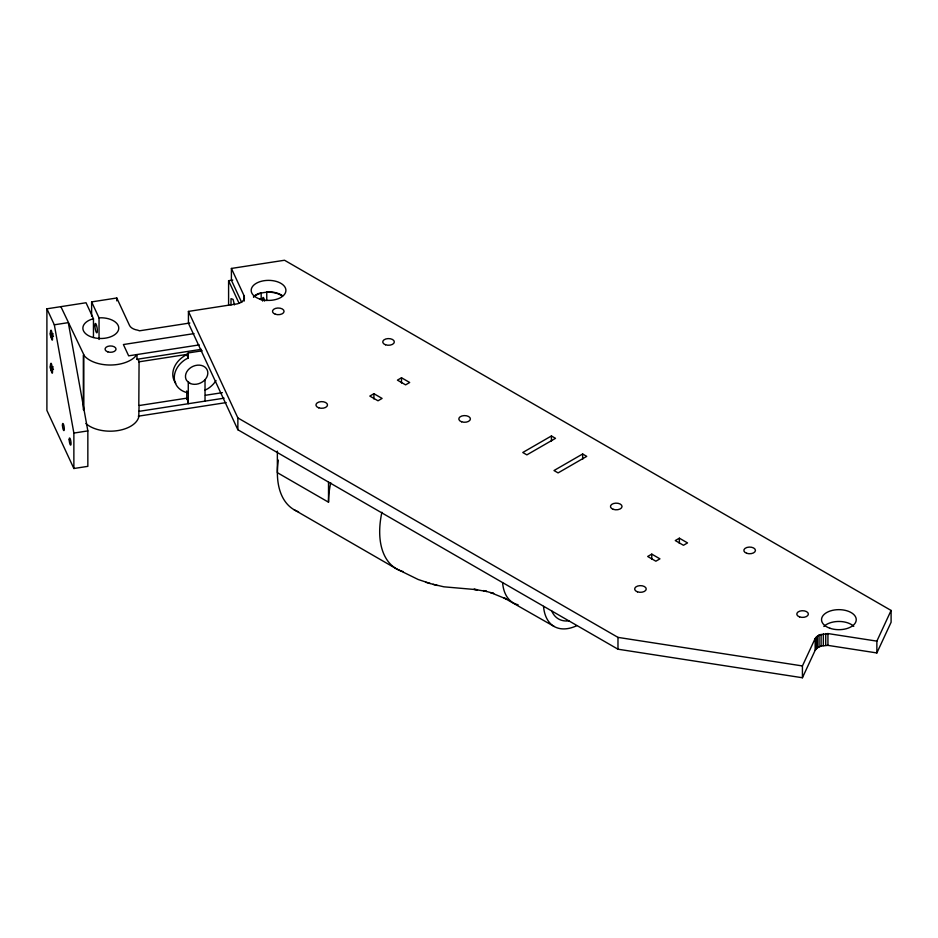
<?xml version="1.0" encoding="UTF-8"?>
<svg xmlns="http://www.w3.org/2000/svg" width="938" height="938" viewBox="0 0 938 938"><rect width="100%" height="100%" fill="white"/><g stroke="black" fill="none" stroke-linecap="round" stroke-linejoin="round"><path stroke-width="1.41" d="M138.812 405.38L139.07 361.447L138.754 360.239L136.971 359.289L136.971 354.552L134.451 357.413A28.937 16.708 0 0 1 108.656 364.999A28.937 16.708 0 0 1 84.397 355.901L60.876 306.644M85.909 423.577A28.937 16.708 0 0 0 116.195 430.823A28.937 16.708 0 0 0 138.754 417.093L139.07 405.544L187.213 398.099L188.268 403.703L188.268 381.872M231.405 268.444L244.138 295.88C245.838 300.148 240.855 303.056 237.349 303.842L188.432 311.416L188.432 323.235L237.865 429.745L617.978 649.202L802.424 677.752L802.424 665.945L815.157 638.508L819.062 635.038L827.937 633.56L876.866 641.135L891.1 610.45L284.519 260.248L231.405 268.444L231.405 280.263L241.711 302.47M802.424 677.752L815.157 650.315L817.35 647.841L821.09 646.094L827.937 645.379L876.866 652.942L891.1 622.269L891.1 610.45M205.023 379.714L205.035 401.112M138.812 361.857L186.768 354.435L188.268 352.934L202.245 350.777M373.91 393.702L369.818 396.071L378.002 400.796L382.094 398.427L373.91 393.702L373.91 398.955M401.511 377.768L397.419 380.136L405.603 384.861L409.695 382.493L401.511 377.768L401.511 383.021M551.427 435.959L522.771 452.503L526.863 454.871L555.519 438.327L551.427 435.959L551.427 441.212M582.65 453.992L553.995 470.536L558.087 472.904L586.742 456.36L582.65 453.992L582.65 459.245M651.769 554.124L647.677 556.48L655.861 561.205L659.953 558.849L651.769 554.124L651.769 559.376M679.37 538.189L675.266 540.558L683.462 545.283L687.554 542.914L679.37 538.189L679.37 543.442M186.768 354.435L183.977 356.206A23.145 18.256 -24.9 0 0 175.793 383.29M188.268 352.934L188.268 358.023L185.478 359.43A23.145 18.256 -24.9 0 0 174.292 377.533A23.145 18.256 -24.9 0 0 185.478 392.166L188.268 392.717M205.035 390.126L207.837 388.707A23.145 18.256 -24.9 0 0 216.021 380.523M46.9 308.813L54.322 324.794L68.298 322.637L87.844 430.905L87.844 466.35L73.868 468.508L46.9 410.41L46.9 308.813L86.038 302.751L93.46 318.744L91.045 319.459A17.939 10.353 0 0 0 89.52 336.191A17.939 10.353 0 0 0 117.567 331.853A17.939 10.353 0 0 0 101.75 317.794L99.041 317.876L91.619 301.895L116.781 298.003L129.514 325.427A11.573 6.683 0 0 0 137.698 330.164L139.504 330.809L189.851 323.012M228.591 305.155L228.591 280.697L232.788 280.052M50.242 333.975C51.297 319.354 54.779 353.345 50.242 333.975L53.044 333.541M50.429 335.382L53.22 334.948M50.699 336.754L53.489 336.32M194.002 333.611L123.406 344.539L128.647 355.842L199.243 344.903M50.242 367.051C51.297 352.43 54.779 386.421 50.242 367.051L53.044 366.629M50.429 368.458L53.22 368.024M50.699 369.83L53.489 369.396M136.971 359.289L201.389 349.323M205.399 395.285L222.388 392.659M138.847 411.372L224.112 398.169M138.296 416.191L226.187 402.59M73.868 468.508L73.868 433.063L87.844 430.905M188.432 311.416L237.865 417.926L617.978 637.383L802.424 665.945M433.028 584.304L443.873 586.813L477.512 589.744L473.866 589.322L486.681 591.479L483.527 590.588L493.728 593.449L490.668 592.593L506.766 599.183L504.069 597.928L554.17 626.478M294.145 509.768L396.469 568.838L418.172 579.496L430.249 583.518M425.887 582.31L437.296 585.5M330.739 482.73A81.031 46.783 -60 0 0 328.523 502.205L277.367 472.682L277.367 451.108M228.591 280.697L238.897 302.915M186.768 354.787L188.268 358.023M234.465 304.862L233.081 299.363L231.006 298.671L231.006 304.967M54.322 324.794L73.868 433.063M876.866 641.135L876.866 652.942M827.937 633.56L827.937 645.379M825.733 633.56L825.733 645.379M823.341 633.783L823.341 645.59M821.09 634.276L821.09 646.094M819.062 635.038L819.062 646.857M817.35 636.034L817.35 647.841M816.025 637.195L816.025 649.014M815.157 638.508L815.157 650.315M617.978 637.383L617.978 649.202M328.523 482.073L328.523 502.205M266.755 300.57L266.755 291.941L269.464 291.859A17.939 10.353 0 0 1 282.467 295.681M261.174 299.996L261.174 292.797L258.759 293.512A17.939 10.353 0 0 0 253.483 296.56M244.138 295.88L244.138 301.133M237.865 417.926L237.865 429.745M186.768 390.923L186.768 399.494M116.781 298.003L116.781 300.875M99.041 317.876L99.041 339.45M93.46 318.744L93.46 337.446M91.619 301.895L91.619 316.27M83.787 354.998L83.787 409.648M83.341 355.056L83.341 409.718M298.554 511.808A81.031 46.783 -60 0 1 278.328 460.089M518.093 604.752A52.094 30.075 -60 0 1 502.604 582.733M576.905 625.634A52.094 30.075 -60 0 1 543.536 606.37M568.92 620.839A43.406 25.056 -60 0 1 551.673 610.884M403.199 571.605A81.031 46.783 -60 0 1 381.895 512.265M262.687 301.11A4.772 1.008 81.2 0 1 263.132 297.452A4.772 1.008 81.2 0 1 264.668 301.121M253.518 297.194A17.365 10.025 0 0 1 282.49 296.232M823.845 626.478A17.365 10.025 0 0 1 853.779 626.326M190.297 383.501L186.756 380.664A11.573 9.134 -24.9 0 1 195.303 365.55A11.573 9.134 -24.9 0 1 207.509 375.306A11.573 9.134 -24.9 0 1 190.308 383.49M107.8 351.867A5.499 3.177 0 0 0 116.042 349.124A5.499 3.177 0 0 0 107.8 346.368A5.499 3.177 0 0 0 107.8 351.867M94.89 325.744A4.772 1.008 81.2 0 0 96.813 332.838A4.772 1.008 81.2 0 0 96.649 325.756A4.772 1.008 81.2 0 0 94.89 325.744M275.303 314.218A5.792 3.342 0 0 0 284.062 311.416A5.792 3.342 0 0 0 275.467 308.426A5.792 3.342 0 0 0 275.303 314.218M461.625 421.795A5.792 3.342 0 0 0 470.395 418.981A5.792 3.342 0 0 0 461.801 416.003A5.792 3.342 0 0 0 461.625 421.795M613.276 509.346A5.792 3.342 0 0 0 622.035 506.532A5.792 3.342 0 0 0 613.44 503.554A5.792 3.342 0 0 0 613.276 509.346M799.598 616.923A5.792 3.342 0 0 0 808.368 614.109A5.792 3.342 0 0 0 799.774 611.13A5.792 3.342 0 0 0 799.598 616.923M259.615 298.988A17.365 10.025 0 0 0 285.914 290.557A17.365 10.025 0 0 0 260.131 281.623A17.365 10.025 0 0 0 259.615 298.988M829.954 628.261A17.365 10.025 0 0 0 856.242 619.842A17.365 10.025 0 0 0 830.458 610.908A17.365 10.025 0 0 0 829.954 628.261M385.553 344.785A5.792 3.342 0 0 0 394.323 341.971A5.792 3.342 0 0 0 385.729 338.993A5.792 3.342 0 0 0 385.553 344.785M746.671 553.279A5.792 3.342 0 0 0 755.442 550.465A5.792 3.342 0 0 0 746.847 547.487A5.792 3.342 0 0 0 746.671 553.279M637.477 591.843A5.792 3.342 0 0 0 646.235 589.029A5.792 3.342 0 0 0 637.641 586.051A5.792 3.342 0 0 0 637.477 591.843M318.744 407.819A5.792 3.342 0 0 0 327.503 405.017A5.792 3.342 0 0 0 318.908 402.039A5.792 3.342 0 0 0 318.744 407.819M69.189 439.688A3.623 0.762 81.2 0 0 70.631 445.116A3.623 0.762 81.2 0 0 70.538 439.816A3.623 0.762 81.2 0 0 69.189 439.688M62.447 425.16A3.623 0.762 81.2 0 0 63.89 430.589A3.623 0.762 81.2 0 0 63.796 425.289A3.623 0.762 81.2 0 0 62.447 425.16"/></g></svg>
